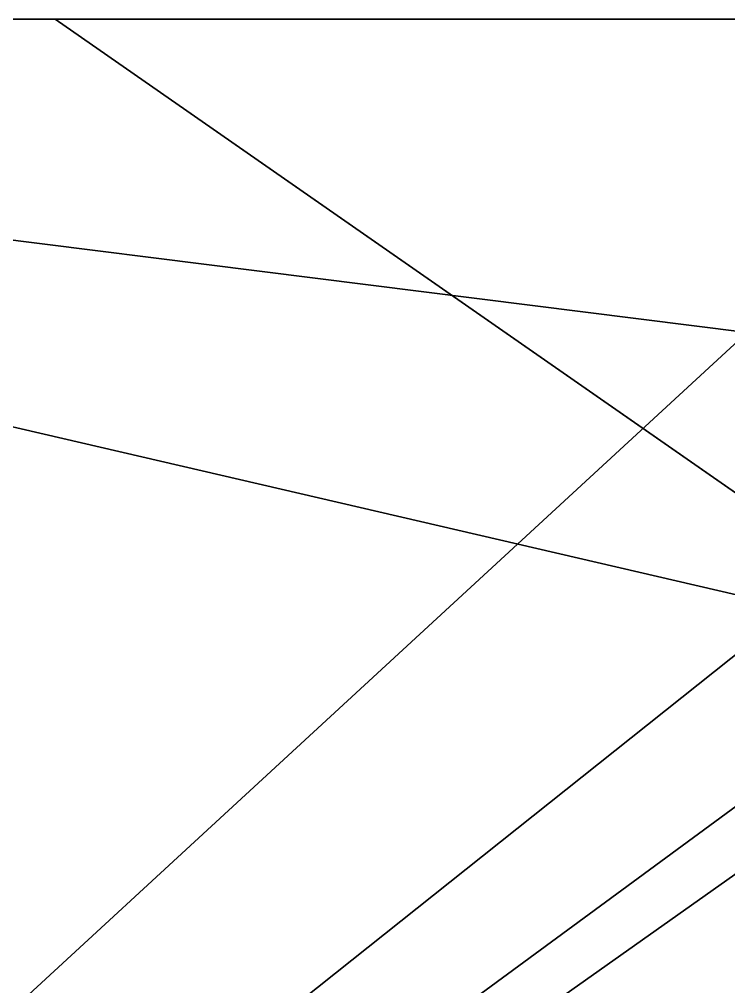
# Model space of a CAD drawing. Extents: x 207 to 387, y 94 to 160.
# Drawn here: x 253.708 to 254.473, y 154.71 to 155.752 of the extents above; entities that cross this region are included whole.
import ezdxf

# ---------------------------------------------------------------- set-up
doc = ezdxf.new("R2010")
doc.units = 0
doc.header["$LTSCALE"] = 2.54
doc.layers.get('0').update_dxf_attribs({"color": 13, "linetype": 'CONTINUOUS'})

# ---------------------------------------------------------------- blocks, each defined once
blk = doc.blocks.new('SP_05_ALTFIELD_CREDENZA_DW')
at = {"color": 23}
for p, q in [((132.9472, 3.9375, 87.075), (131.9771, 4.6125, 85.6125)), ((132.9472, 3.9375, 87.075), (131.9771, 4.6125, 85.6125)), ((132.9472, 3.9375, 87.075), (131.9771, 4.6125, 85.6125)), ((90.1125, 3.9375, 19.125), (134.8875, 3.9375, 19.125)), ((90.1125, 3.9375, 19.125), (134.8875, 3.9375, 19.125)), ((90.1125, 3.9375, 90), (134.8875, 3.9375, 90)), ((90.1125, 3.9375, 90), (134.8875, 3.9375, 90)), ((131.9771, 3.9375, 85.6125), (132.9472, 3.9375, 87.075)), ((131.9771, 3.9375, 85.6125), (132.9472, 3.9375, 87.075)), ((131.9771, 3.9375, 85.6125), (132.9472, 3.9375, 87.075)), ((131.9771, 3.9375, 85.6125), (132.9472, 3.9375, 87.075)), ((132.201, 3.9375, 21.825), (134.8875, 3.9375, 19.125)), ((132.201, 3.9375, 21.825), (134.8875, 3.9375, 19.125)), ((132.201, 3.9375, 21.825), (134.8875, 3.9375, 19.125)), ((132.9472, 3.9375, 87.075), (134.8875, 3.9375, 90)), ((132.9472, 3.9375, 87.075), (134.8875, 3.9375, 90)), ((132.9472, 3.9375, 87.075), (134.8875, 3.9375, 90))]:
    blk.add_line(p, q, dxfattribs=at)
mesh = blk.add_polyface(dxfattribs=at)
corners = [(134.8875, 6.75, 19.125), (90.1125, 3.9375, 19.125), (90.1125, 6.75, 19.125), (134.8875, 3.9375, 19.125)]
mesh.append_faces([[corners[k] for k in face] for face in [(0, 1, 2), (1, 0, 3)]], dxfattribs={"vtx0": -1, "color": 23})
mesh = blk.add_polyface(dxfattribs=at)
corners = [(134.8875, 6.75, 90), (90.1125, 3.9375, 90), (90.1125, 6.75, 90), (134.8875, 3.9375, 90)]
mesh.append_faces([[corners[k] for k in face] for face in [(0, 1, 2), (1, 0, 3)]], dxfattribs={"vtx0": -1, "color": 23})
mesh = blk.add_polyface(dxfattribs=at)
corners = [(131.5294, 6.75, 84.9375), (131.9771, 4.6125, 85.6125), (131.5294, 4.6125, 84.9375), (134.8875, 3.9375, 90), (132.9472, 3.9375, 87.075), (134.8875, 6.75, 90)]
mesh.append_faces([[corners[k] for k in face] for face in [(0, 1, 2), (1, 3, 4)]], dxfattribs={"vtx0": -1, "color": 23})
mesh.append_faces([[corners[k] for k in face] for face in [(3, 1, 5), (5, 1, 0)]], dxfattribs={"vtx0": -1, "vtx1": -1, "color": 23})
mesh = blk.add_polyface(dxfattribs=at)
corners = [(134.8875, 3.9375, 19.125), (132.201, 4.275, 21.825), (132.201, 3.9375, 21.825), (134.8875, 6.75, 19.125), (132.201, 4.6125, 21.825), (131.8652, 4.6125, 22.1625), (131.5294, 4.6125, 22.5), (131.5294, 6.75, 22.5)]
mesh.append_faces([[corners[k] for k in face] for face in [(0, 1, 2), (6, 3, 7)]], dxfattribs={"vtx0": -1, "color": 23})
mesh.append_faces([[corners[k] for k in face] for face in [(1, 3, 4), (4, 3, 5), (5, 3, 6)]], dxfattribs={"vtx0": -1, "vtx1": -1, "color": 23})
mesh.append_faces([[corners[k] for k in face] for face in [(1, 0, 3)]], dxfattribs={"vtx0": -1, "vtx2": -1, "color": 23})
mesh = blk.add_polyface(dxfattribs=at)
corners = [(131.9771, 4.6125, 85.6125), (132.9472, 3.9375, 87.075), (131.9771, 3.9375, 85.6125)]
mesh.append_faces([[corners[k] for k in face] for face in [(0, 1, 2)]], dxfattribs={"color": 23})
mesh = blk.add_polyface(dxfattribs=at)
corners = [(131.9771, 4.6125, 85.6125), (132.9472, 3.9375, 87.075), (131.9771, 3.9375, 85.6125)]
mesh.append_faces([[corners[k] for k in face] for face in [(0, 1, 2)]], dxfattribs={"color": 23})
mesh = blk.add_polyface(dxfattribs=at)
corners = [(132.201, 3.9375, 21.825), (90.1125, 3.9375, 19.125), (134.8875, 3.9375, 19.125), (92.799, 3.9375, 21.825)]
mesh.append_faces([[corners[k] for k in face] for face in [(0, 1, 2), (1, 0, 3)]], dxfattribs={"vtx0": -1, "color": 23})
mesh = blk.add_polyface(dxfattribs=at)
corners = [(132.9472, 3.9375, 87.075), (93.0229, 3.9375, 85.6125), (131.9771, 3.9375, 85.6125), (90.1125, 3.9375, 90), (134.8875, 3.9375, 90)]
mesh.append_faces([[corners[k] for k in face] for face in [(0, 1, 2), (3, 0, 4)]], dxfattribs={"vtx0": -1, "color": 23})
mesh.append_faces([[corners[k] for k in face] for face in [(1, 0, 3)]], dxfattribs={"vtx0": -1, "vtx1": -1, "color": 23})
mesh = blk.add_polyface(dxfattribs=at)
corners = [(132.9472, 3.9375, 87.075), (132.201, 3.9375, 85.6125), (131.9771, 3.9375, 85.6125), (132.201, 3.9375, 21.825), (134.8875, 3.9375, 90), (134.8875, 3.9375, 19.125)]
mesh.append_faces([[corners[k] for k in face] for face in [(0, 1, 2), (3, 4, 5)]], dxfattribs={"vtx0": -1, "color": 23})
mesh.append_faces([[corners[k] for k in face] for face in [(4, 1, 0)]], dxfattribs={"vtx0": -1, "vtx1": -1, "color": 23})
mesh.append_faces([[corners[k] for k in face] for face in [(4, 3, 1)]], dxfattribs={"vtx0": -1, "vtx2": -1, "color": 23})

msp = doc.modelspace()

# ---------------------------------------------------------------- block references
at = {"color": 23, "rotation": 180}
msp.add_blockref('SP_05_ALTFIELD_CREDENZA_DW', (386.6938, 159.6899), dxfattribs=at)

doc.saveas('drawing.dxf')
